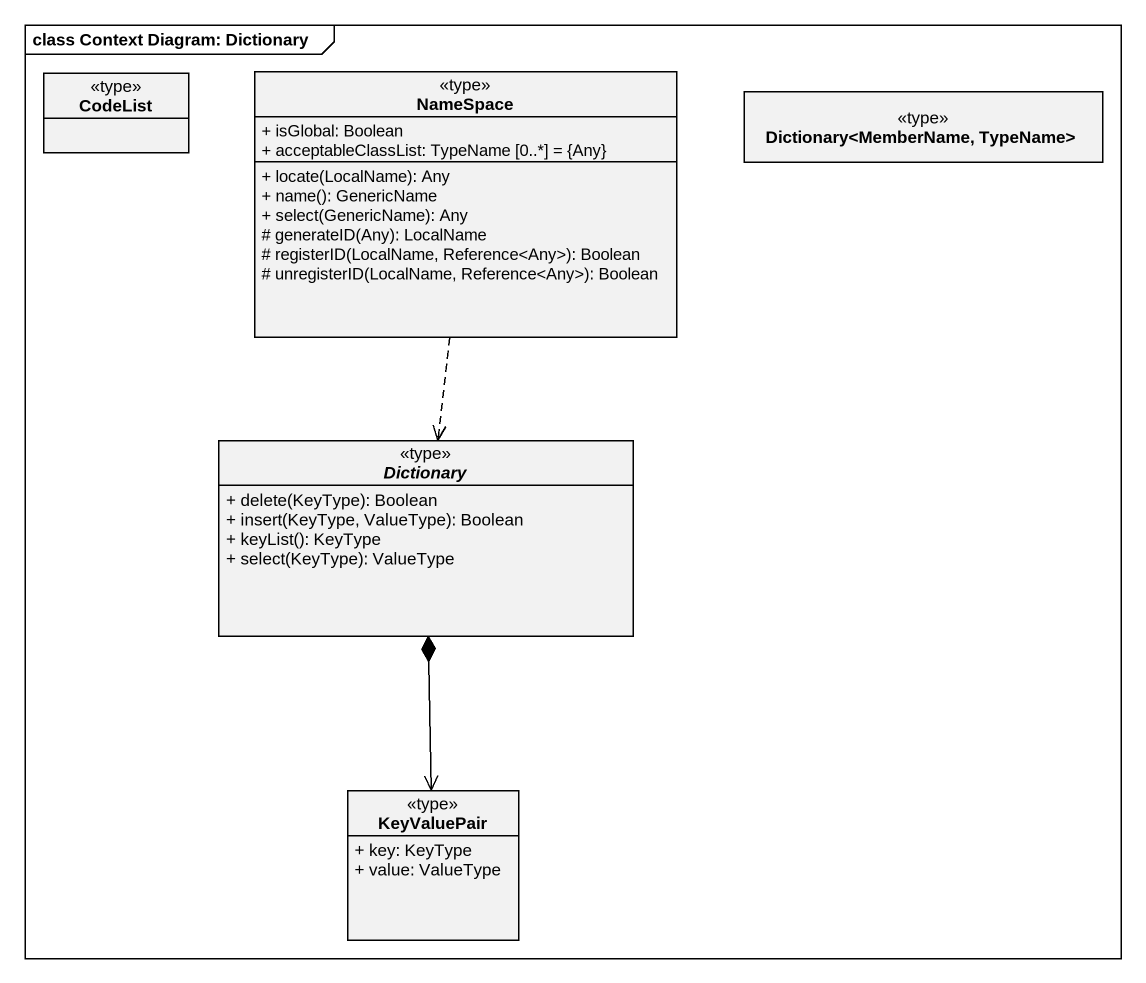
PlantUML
@startuml
mainframe class Context Diagram: Dictionary
hide circle
hide empty members
skinparam classAttributeIconSize 0
class CodeList <<type>>
class "NameSpace" as NameSpace_ <<type>> {
  + isGlobal: Boolean
  + acceptableClassList: TypeName [0..*] = {Any}
  + locate(LocalName): Any
  + name(): GenericName
  + select(GenericName): Any
  # generateID(Any): LocalName
  # registerID(LocalName, Reference<Any>): Boolean
  # unregisterID(LocalName, Reference<Any>): Boolean
}
class "Dictionary<MemberName, TypeName>" as Dictionary_MemberName <<type>>
abstract class Dictionary <<type>> {
  + delete(KeyType): Boolean
  + insert(KeyType, ValueType): Boolean
  + keyList(): KeyType
  + select(KeyType): ValueType
}
class KeyValuePair <<type>> {
  + key: KeyType
  + value: ValueType
}
NameSpace_ ..> Dictionary
KeyValuePair <-up-* Dictionary
@enduml
